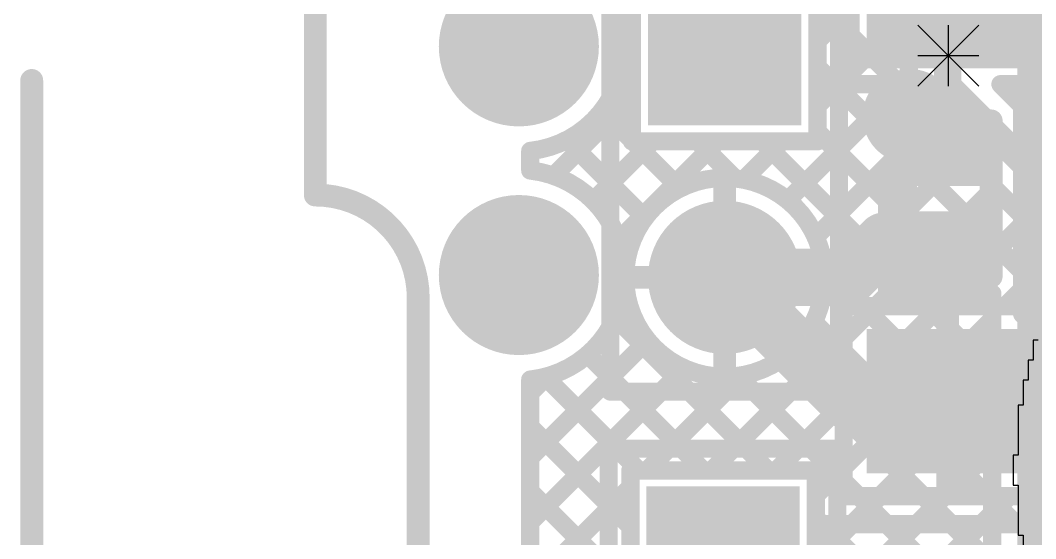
# Model space of a CAD drawing. Header units: millimetres. Extents: x 1.22 to 4.12, y 1.17 to 3.21.
# Drawn here: x 1.241 to 1.685, y 1.5417 to 1.7684 of the extents above; entities that cross this region are included whole.
import ezdxf

# ---------------------------------------------------------------- set-up
doc = ezdxf.new("R2010")
doc.units = ezdxf.units.MM
doc.header["$MEASUREMENT"] = 0
for name, color, linetype in [('BottomLayer', 5, 'Continuous'), ('BottomOverlay', 54, 'Continuous'), ('BottomPaste', 16, 'Continuous'), ('BottomSolder', 6, 'Continuous'), ('Mechanical1', 6, 'Continuous'), ('Mechanical2', 216, 'Continuous'), ('MultiLayer', 9, 'Continuous'), ('PadHoleLayer', 156, 'Continuous'), ('TopLayer', 1, 'Continuous'), ('TopOverlay', 2, 'Continuous'), ('TopPaste', 8, 'Continuous'), ('TopSolder', 216, 'Continuous')]:
    doc.layers.add(name, color=color, linetype=linetype)

# ---------------------------------------------------------------- blocks, each defined once
blk = doc.blocks.new('HDR1X2_B_7')
at = {"layer": 'BottomLayer', "const_width": 0.02953}
blk.add_lwpolyline([(0.08524, 0, 1), (0.11476, 0, 1)], format="xyb", close=True, dxfattribs=at)
at = {"layer": 'BottomLayer'}
blk.add_solid([(-0.02953, -0.02953), (0.02953, -0.02953), (-0.02953, 0.02953), (0.02953, 0.02953)], dxfattribs=at)
at = {"layer": 'BottomOverlay', "const_width": 0.00787}
for points in [[(0.15, 0.05), (-0.05, 0.05)], [(-0.05, -0.05), (-0.05, 0.05)], [(0.15, -0.05), (0.15, 0.05)], [(0.15, -0.05), (-0.05, -0.05)]]:
    blk.add_lwpolyline(points, dxfattribs=at)
at = {"layer": 'BottomOverlay', "const_width": 0.00394}
for points in [[(-0.05197, 0.05, 1), (-0.04803, 0.05, 1)], [(-0.05197, 0.05, 1), (-0.04803, 0.05, 1)], [(0.14803, 0.05, 1), (0.15197, 0.05, 1)], [(0.14803, 0.05, 1), (0.15197, 0.05, 1)], [(-0.05197, -0.05, 1), (-0.04803, -0.05, 1)], [(-0.05197, -0.05, 1), (-0.04803, -0.05, 1)], [(0.14803, -0.05, 1), (0.15197, -0.05, 1)], [(0.14803, -0.05, 1), (0.15197, -0.05, 1)]]:
    blk.add_lwpolyline(points, format="xyb", close=True, dxfattribs=at)
at = {"layer": 'BottomSolder', "const_width": 0.03353}
blk.add_lwpolyline([(0.08324, 0, 1), (0.11676, 0, 1)], format="xyb", close=True, dxfattribs=at)
at = {"layer": 'BottomSolder'}
blk.add_solid([(-0.03353, -0.03353), (0.03353, -0.03353), (-0.03353, 0.03353), (0.03353, 0.03353)], dxfattribs=at)
at = {"layer": 'MultiLayer', "const_width": 0.02953}
blk.add_lwpolyline([(0.08524, 0, 1), (0.11476, 0, 1)], format="xyb", close=True, dxfattribs=at)
at = {"layer": 'MultiLayer'}
blk.add_solid([(-0.02953, -0.02953), (0.02953, -0.02953), (-0.02953, 0.02953), (0.02953, 0.02953)], dxfattribs=at)
at = {"layer": 'PadHoleLayer', "const_width": 0.01772}
for points in [[(-0.00886, 0, 1), (0.00886, 0, 1)], [(0.09114, 0, 1), (0.10886, 0, 1)]]:
    blk.add_lwpolyline(points, format="xyb", close=True, dxfattribs=at)
at = {"layer": 'TopLayer', "const_width": 0.02953}
blk.add_lwpolyline([(0.08524, 0, 1), (0.11476, 0, 1)], format="xyb", close=True, dxfattribs=at)
at = {"layer": 'TopLayer'}
blk.add_solid([(-0.02953, -0.02953), (0.02953, -0.02953), (-0.02953, 0.02953), (0.02953, 0.02953)], dxfattribs=at)
at = {"layer": 'TopSolder', "const_width": 0.03353}
blk.add_lwpolyline([(0.08324, 0, 1), (0.11676, 0, 1)], format="xyb", close=True, dxfattribs=at)
at = {"layer": 'TopSolder'}
blk.add_solid([(-0.03353, -0.03353), (0.03353, -0.03353), (-0.03353, 0.03353), (0.03353, 0.03353)], dxfattribs=at)
blk = doc.blocks.new('C__0402_B_12')
at = {"layer": 'BottomLayer'}
for points in [[(-0.0275, 0.0125), (-0.0275, -0.0125), (-0.0095, 0.0125), (-0.0095, -0.0125)], [(0.0095, 0.0125), (0.0095, -0.0125), (0.0275, 0.0125), (0.0275, -0.0125)]]:
    blk.add_solid(points, dxfattribs=at)
at = {"layer": 'BottomOverlay', "const_width": 0.01}
for points in [[(0.034, 0.019), (-0.034, 0.019)], [(-0.034, -0.0185), (-0.034, 0.019)], [(0.034, -0.0185), (0.034, 0.019)], [(0.034, -0.0185), (-0.034, -0.0185)]]:
    blk.add_lwpolyline(points, dxfattribs=at)
at = {"layer": 'BottomOverlay', "const_width": 0.005}
for points in [[(-0.0365, 0.019, 1), (-0.0315, 0.019, 1)], [(-0.0365, 0.019, 1), (-0.0315, 0.019, 1)], [(0.0315, 0.019, 1), (0.0365, 0.019, 1)], [(0.0315, 0.019, 1), (0.0365, 0.019, 1)], [(-0.0365, -0.0185, 1), (-0.0315, -0.0185, 1)], [(-0.0365, -0.0185, 1), (-0.0315, -0.0185, 1)], [(0.0315, -0.0185, 1), (0.0365, -0.0185, 1)], [(0.0315, -0.0185, 1), (0.0365, -0.0185, 1)]]:
    blk.add_lwpolyline(points, format="xyb", close=True, dxfattribs=at)
at = {"layer": 'BottomPaste'}
for points in [[(-0.0275, 0.0125), (-0.0275, -0.0125), (-0.0095, 0.0125), (-0.0095, -0.0125)], [(0.0095, 0.0125), (0.0095, -0.0125), (0.0275, 0.0125), (0.0275, -0.0125)]]:
    blk.add_solid(points, dxfattribs=at)
at = {"layer": 'BottomSolder'}
for points in [[(-0.0315, 0.0165), (-0.0315, -0.0165), (-0.0055, 0.0165), (-0.0055, -0.0165)], [(0.0055, 0.0165), (0.0055, -0.0165), (0.0315, 0.0165), (0.0315, -0.0165)]]:
    blk.add_solid(points, dxfattribs=at)
blk = doc.blocks.new('HDR1X2_B_14')
at = {"layer": 'BottomLayer', "const_width": 0.02953}
blk.add_lwpolyline([(0.08524, 0, 1), (0.11476, 0, 1)], format="xyb", close=True, dxfattribs=at)
at = {"layer": 'BottomLayer'}
blk.add_solid([(-0.02953, -0.02953), (0.02953, -0.02953), (-0.02953, 0.02953), (0.02953, 0.02953)], dxfattribs=at)
at = {"layer": 'BottomOverlay', "const_width": 0.00787}
for points in [[(0.15, 0.05), (-0.05, 0.05)], [(-0.05, -0.05), (-0.05, 0.05)], [(0.15, -0.05), (0.15, 0.05)], [(0.15, -0.05), (-0.05, -0.05)]]:
    blk.add_lwpolyline(points, dxfattribs=at)
at = {"layer": 'BottomOverlay', "const_width": 0.00394}
for points in [[(-0.05197, 0.05, 1), (-0.04803, 0.05, 1)], [(-0.05197, 0.05, 1), (-0.04803, 0.05, 1)], [(0.14803, 0.05, 1), (0.15197, 0.05, 1)], [(0.14803, 0.05, 1), (0.15197, 0.05, 1)], [(-0.05197, -0.05, 1), (-0.04803, -0.05, 1)], [(-0.05197, -0.05, 1), (-0.04803, -0.05, 1)], [(0.14803, -0.05, 1), (0.15197, -0.05, 1)], [(0.14803, -0.05, 1), (0.15197, -0.05, 1)]]:
    blk.add_lwpolyline(points, format="xyb", close=True, dxfattribs=at)
at = {"layer": 'BottomSolder', "const_width": 0.03353}
blk.add_lwpolyline([(0.08324, 0, 1), (0.11676, 0, 1)], format="xyb", close=True, dxfattribs=at)
at = {"layer": 'BottomSolder'}
blk.add_solid([(-0.03353, -0.03353), (0.03353, -0.03353), (-0.03353, 0.03353), (0.03353, 0.03353)], dxfattribs=at)
at = {"layer": 'MultiLayer', "const_width": 0.02953}
blk.add_lwpolyline([(0.08524, 0, 1), (0.11476, 0, 1)], format="xyb", close=True, dxfattribs=at)
at = {"layer": 'MultiLayer'}
blk.add_solid([(-0.02953, -0.02953), (0.02953, -0.02953), (-0.02953, 0.02953), (0.02953, 0.02953)], dxfattribs=at)
at = {"layer": 'PadHoleLayer', "const_width": 0.01772}
for points in [[(-0.00886, 0, 1), (0.00886, 0, 1)], [(0.09114, 0, 1), (0.10886, 0, 1)]]:
    blk.add_lwpolyline(points, format="xyb", close=True, dxfattribs=at)
at = {"layer": 'TopLayer', "const_width": 0.02953}
blk.add_lwpolyline([(0.08524, 0, 1), (0.11476, 0, 1)], format="xyb", close=True, dxfattribs=at)
at = {"layer": 'TopLayer'}
blk.add_solid([(-0.02953, -0.02953), (0.02953, -0.02953), (-0.02953, 0.02953), (0.02953, 0.02953)], dxfattribs=at)
at = {"layer": 'TopSolder', "const_width": 0.03353}
blk.add_lwpolyline([(0.08324, 0, 1), (0.11676, 0, 1)], format="xyb", close=True, dxfattribs=at)
at = {"layer": 'TopSolder'}
blk.add_solid([(-0.03353, -0.03353), (0.03353, -0.03353), (-0.03353, 0.03353), (0.03353, 0.03353)], dxfattribs=at)
blk = doc.blocks.new('B3FS_1012P_16')
at = {"layer": 'TopLayer'}
for points in [[(-0.18898, 0.06102), (-0.12598, 0.06102), (-0.18898, 0.11614), (-0.12598, 0.11614)], [(0.12598, 0.06102), (0.18898, 0.06102), (0.12598, 0.11614), (0.18898, 0.11614)], [(-0.18898, -0.11614), (-0.12598, -0.11614), (-0.18898, -0.06102), (-0.12598, -0.06102)], [(0.12598, -0.11614), (0.18898, -0.11614), (0.12598, -0.06102), (0.18898, -0.06102)]]:
    blk.add_solid(points, dxfattribs=at)
at = {"layer": 'TopOverlay', "const_width": 0.01}
for points in [[(0.087, 0.129), (-0.092, 0.129)], [(-0.124, 0.05), (-0.124, -0.049)], [(0.124, 0.05), (0.124, -0.049)], [(0.087, -0.129), (-0.092, -0.129)]]:
    blk.add_lwpolyline(points, dxfattribs=at)
at = {"layer": 'TopOverlay'}
for points, const_width in [([(-0.0945, 0.129, 1), (-0.0895, 0.129, 1)], 0.005), ([(0.0845, 0.129, 1), (0.0895, 0.129, 1)], 0.005), ([(-0.1265, 0.05, 1), (-0.1215, 0.05, 1)], 0.005), ([(0.1215, 0.05, 1), (0.1265, 0.05, 1)], 0.005), ([(0.18482, -0.036, 1), (0.16318, -0.036, 1)], 0.01969), ([(0.15826, -0.036, 1), (0.1681, -0.036, 1)], 0.00984), ([(0.1799, -0.036, 1), (0.18974, -0.036, 1)], 0.00984), ([(-0.1265, -0.049, 1), (-0.1215, -0.049, 1)], 0.005), ([(0.1215, -0.049, 1), (0.1265, -0.049, 1)], 0.005), ([(-0.0945, -0.129, 1), (-0.0895, -0.129, 1)], 0.005), ([(0.0845, -0.129, 1), (0.0895, -0.129, 1)], 0.005)]:
    blk.add_lwpolyline(points, format="xyb", close=True, dxfattribs=dict(at, const_width=const_width))
at = {"layer": 'TopPaste'}
for points in [[(-0.18898, 0.06102), (-0.12598, 0.06102), (-0.18898, 0.11614), (-0.12598, 0.11614)], [(0.12598, 0.06102), (0.18898, 0.06102), (0.12598, 0.11614), (0.18898, 0.11614)], [(-0.18898, -0.11614), (-0.12598, -0.11614), (-0.18898, -0.06102), (-0.12598, -0.06102)], [(0.12598, -0.11614), (0.18898, -0.11614), (0.12598, -0.06102), (0.18898, -0.06102)]]:
    blk.add_solid(points, dxfattribs=at)
at = {"layer": 'TopSolder'}
for points in [[(-0.19298, 0.05702), (-0.12198, 0.05702), (-0.19298, 0.12014), (-0.12198, 0.12014)], [(0.12198, 0.05702), (0.19298, 0.05702), (0.12198, 0.12014), (0.19298, 0.12014)], [(-0.19298, -0.12014), (-0.12198, -0.12014), (-0.19298, -0.05702), (-0.12198, -0.05702)], [(0.12198, -0.12014), (0.19298, -0.12014), (0.12198, -0.05702), (0.19298, -0.05702)]]:
    blk.add_solid(points, dxfattribs=at)

msp = doc.modelspace()

# ---------------------------------------------------------------- linework, layer by layer
at = {"layer": 'BottomLayer'}
for points, const_width in [([(1.683, 1.474), (1.683, 2.01038)], 0.012), ([(1.64652, 1.70891), (1.64652, 1.838)], 0.012), ([(1.62952, 1.72891), (1.62952, 1.821)], 0.008), ([(1.58772, 1.8064), (1.62952, 1.7646)], 0.008), ([(1.58953, 1.75923), (1.62952, 1.79922)], 0.008), ([(1.50847, 1.71547), (1.50847, 1.79653)], 0.008), ([(1.58953, 1.71547), (1.58953, 1.79653)], 0.008), ([(1.549, 1.756), (1.549, 1.789)], 0.012), ([(1.58953, 1.7763), (1.62952, 1.73631)], 0.008), ([(1.58953, 1.73095), (1.62952, 1.77094)], 0.008), ([(1.50493, 1.75949), (1.50847, 1.76303)], 0.008), ([(1.50421, 1.74849), (1.50847, 1.74422)], 0.008), ([(1.58953, 1.74802), (1.62302, 1.71453)], 0.008), ([(1.57656, 1.68969), (1.62952, 1.74265)], 0.008), ([(1.47416, 1.70043), (1.50847, 1.73475)], 0.008), ([(1.49546, 1.72895), (1.50847, 1.71593)], 0.008), ([(1.62302, 1.72891), (1.62952, 1.72891)], 0.008), ([(1.62302, 1.69491), (1.62302, 1.72891)], 0.008), ([(1.58953, 1.71973), (1.62002, 1.68924)], 0.008), ([(1.48003, 1.71609), (1.5141, 1.68202)], 0.008), ([(1.49153, 1.68952), (1.51748, 1.71547)], 0.008), ([(1.50244, 1.67214), (1.54577, 1.71547)], 0.008), ([(1.50847, 1.71547), (1.58953, 1.71547)], 0.008), ([(1.50893, 1.71547), (1.52949, 1.69491)], 0.008), ([(1.53722, 1.71547), (1.55339, 1.69931)], 0.008), ([(1.55731, 1.69873), (1.57405, 1.71547)], 0.008), ([(1.5655, 1.71547), (1.62002, 1.66096)], 0.008), ([(1.464, 1.70273), (1.464, 1.71127)], 0.008), ([(1.58879, 1.67364), (1.62302, 1.70787)], 0.008), ([(1.549, 1.656), (1.549, 1.69553)], 0.01), ([(1.62002, 1.64891), (1.62002, 1.69491)], 0.008), ([(1.603, 1.656), (1.61891, 1.67191)], 0.025), ([(1.61891, 1.67191), (1.64652, 1.67191)], 0.025), ([(1.59186, 1.64843), (1.62002, 1.67659)], 0.008), ([(1.62402, 1.67191), (1.64652, 1.67191)], 0.01), ([(1.64652, 1.65291), (1.64652, 1.67191)], 0.01), ([(1.549, 1.656), (1.603, 1.656)], 0.025), ([(1.50947, 1.656), (1.549, 1.656)], 0.01), ([(1.549, 1.656), (1.58853, 1.656)], 0.01), ([(1.549, 1.61647), (1.549, 1.656)], 0.01), ([(1.59231, 1.66039), (1.666, 1.58669)], 0.008), ([(1.50334, 1.64476), (1.50627, 1.64769)], 0.008), ([(1.54324, 1.57153), (1.62063, 1.64891)], 0.008), ([(1.57153, 1.57153), (1.64891, 1.64891)], 0.008), ([(1.62002, 1.64891), (1.666, 1.64891)], 0.008), ([(1.63206, 1.64891), (1.666, 1.61498)], 0.008), ([(1.66035, 1.64891), (1.666, 1.64326)], 0.008), ([(1.666, 1.48921), (1.666, 1.64891)], 0.008), ([(1.5011, 1.63846), (1.56803, 1.57153)], 0.008), ([(1.58791, 1.63649), (1.666, 1.55841)], 0.008), ([(1.58883, 1.56054), (1.666, 1.63772)], 0.008), ([(1.464, 1.57714), (1.51531, 1.62844)], 0.008), ([(1.48908, 1.62219), (1.53974, 1.57153)], 0.008), ([(1.57502, 1.6211), (1.666, 1.53012)], 0.008), ([(1.464, 1.54885), (1.53136, 1.61621)], 0.008), ([(1.464, 1.60542), (1.47124, 1.61266)], 0.008), ([(1.47052, 1.61247), (1.51146, 1.57153)], 0.008), ([(1.51496, 1.57153), (1.55657, 1.61314)], 0.008), ([(1.55496, 1.61288), (1.666, 1.50184)], 0.008), ([(1.464, 1.41745), (1.464, 1.61127)], 0.008), ([(1.58883, 1.53226), (1.666, 1.60943)], 0.008), ([(1.58883, 1.53226), (1.666, 1.60943)], 0.008), ([(1.464, 1.5907), (1.50777, 1.54693)], 0.008), ([(1.58883, 1.50397), (1.666, 1.58115)], 0.008), ([(1.50777, 1.57153), (1.58883, 1.57153)], 0.008), ([(1.50777, 1.49047), (1.50777, 1.57153)], 0.008), ([(1.58883, 1.49047), (1.58883, 1.57153)], 0.008), ([(1.464, 1.52057), (1.50777, 1.56434)], 0.008), ([(1.464, 1.56242), (1.50777, 1.51865)], 0.008), ([(1.5748, 1.46166), (1.666, 1.55286)], 0.008), ([(1.58883, 1.55073), (1.66071, 1.47885)], 0.008)]:
    msp.add_lwpolyline(points, dxfattribs=dict(at, const_width=const_width))
at = {"layer": 'BottomLayer', "const_width": 0.008}
for points in [[(1.464, 1.80273, -0.382665), (1.505, 1.757)], [(1.505, 1.757, -0.382665), (1.464, 1.71127)], [(1.464, 1.70273, -0.382665), (1.505, 1.657)], [(1.505, 1.657, -0.382665), (1.464, 1.61127)]]:
    msp.add_lwpolyline(points, format="xyb", dxfattribs=at)
at = {"layer": 'BottomLayer'}
for points, const_width in [([(1.62752, 1.77094, 1), (1.63152, 1.77094, 1)], 0.004), ([(1.62752, 1.7646, 1), (1.63152, 1.7646, 1)], 0.004), ([(1.50293, 1.75949, 1), (1.50693, 1.75949, 1)], 0.004), ([(1.50647, 1.76303, 1), (1.51047, 1.76303, 1)], 0.004), ([(1.58753, 1.75923, 1), (1.59153, 1.75923, 1)], 0.004), ([(1.503, 1.757, 1), (1.507, 1.757, 1)], 0.004), ([(1.503, 1.757, 1), (1.507, 1.757, 1)], 0.004), ([(1.546, 1.756, 1), (1.552, 1.756, 1)], 0.006), ([(1.50221, 1.74849, 1), (1.50621, 1.74849, 1)], 0.004), ([(1.58753, 1.74802, 1), (1.59153, 1.74802, 1)], 0.004), ([(1.50647, 1.74422, 1), (1.51047, 1.74422, 1)], 0.004), ([(1.62752, 1.74265, 1), (1.63152, 1.74265, 1)], 0.004), ([(1.50647, 1.73475, 1), (1.51047, 1.73475, 1)], 0.004), ([(1.62752, 1.73631, 1), (1.63152, 1.73631, 1)], 0.004), ([(1.49346, 1.72895, 1), (1.49746, 1.72895, 1)], 0.004), ([(1.58753, 1.73095, 1), (1.59153, 1.73095, 1)], 0.004), ([(1.62102, 1.72891, 1), (1.62502, 1.72891, 1)], 0.004), ([(1.62102, 1.72891, 1), (1.62502, 1.72891, 1)], 0.004), ([(1.62752, 1.72891, 1), (1.63152, 1.72891, 1)], 0.004), ([(1.62752, 1.72891, 1), (1.63152, 1.72891, 1)], 0.004), ([(1.58753, 1.71973, 1), (1.59153, 1.71973, 1)], 0.004), ([(1.47803, 1.71609, 1), (1.48203, 1.71609, 1)], 0.004), ([(1.50647, 1.71593, 1), (1.51047, 1.71593, 1)], 0.004), ([(1.50647, 1.71547, 1), (1.51047, 1.71547, 1)], 0.004), ([(1.50647, 1.71547, 1), (1.51047, 1.71547, 1)], 0.004), ([(1.50693, 1.71547, 1), (1.51093, 1.71547, 1)], 0.004), ([(1.51548, 1.71547, 1), (1.51948, 1.71547, 1)], 0.004), ([(1.53522, 1.71547, 1), (1.53922, 1.71547, 1)], 0.004), ([(1.54377, 1.71547, 1), (1.54777, 1.71547, 1)], 0.004), ([(1.5635, 1.71547, 1), (1.5675, 1.71547, 1)], 0.004), ([(1.57205, 1.71547, 1), (1.57605, 1.71547, 1)], 0.004), ([(1.58753, 1.71547, 1), (1.59153, 1.71547, 1)], 0.004), ([(1.58753, 1.71547, 1), (1.59153, 1.71547, 1)], 0.004), ([(1.62102, 1.71453, 1), (1.62502, 1.71453, 1)], 0.004), ([(1.462, 1.71127, 1), (1.466, 1.71127, 1)], 0.004), ([(1.462, 1.71127, 1), (1.466, 1.71127, 1)], 0.004), ([(1.64352, 1.70891, 1), (1.64952, 1.70891, 1)], 0.006), ([(1.62102, 1.70787, 1), (1.62502, 1.70787, 1)], 0.004), ([(1.462, 1.70273, 1), (1.466, 1.70273, 1)], 0.004), ([(1.462, 1.70273, 1), (1.466, 1.70273, 1)], 0.004), ([(1.47216, 1.70043, 1), (1.47616, 1.70043, 1)], 0.004), ([(1.59253, 1.656, 1), (1.50547, 1.656, 1)], 0.008), ([(1.5465, 1.69553, 1), (1.5515, 1.69553, 1)], 0.005), ([(1.55139, 1.69931, 1), (1.55539, 1.69931, 1)], 0.004), ([(1.55531, 1.69873, 1), (1.55931, 1.69873, 1)], 0.004), ([(1.52749, 1.69491, 1), (1.53149, 1.69491, 1)], 0.004), ([(1.61802, 1.69491, 1), (1.62202, 1.69491, 1)], 0.004), ([(1.62102, 1.69491, 1), (1.62502, 1.69491, 1)], 0.004), ([(1.48953, 1.68952, 1), (1.49353, 1.68952, 1)], 0.004), ([(1.57456, 1.68969, 1), (1.57856, 1.68969, 1)], 0.004), ([(1.61802, 1.68924, 1), (1.62202, 1.68924, 1)], 0.004), ([(1.5121, 1.68202, 1), (1.5161, 1.68202, 1)], 0.004), ([(1.61266, 1.67191, 1), (1.62516, 1.67191, 1)], 0.0125), ([(1.61266, 1.67191, 1), (1.62516, 1.67191, 1)], 0.0125), ([(1.64027, 1.67191, 1), (1.65277, 1.67191, 1)], 0.0125), ([(1.61802, 1.67659, 1), (1.62202, 1.67659, 1)], 0.004), ([(1.50044, 1.67214, 1), (1.50444, 1.67214, 1)], 0.004), ([(1.58679, 1.67364, 1), (1.59079, 1.67364, 1)], 0.004), ([(1.62152, 1.67191, 1), (1.62652, 1.67191, 1)], 0.005), ([(1.64402, 1.67191, 1), (1.64902, 1.67191, 1)], 0.005), ([(1.64402, 1.67191, 1), (1.64902, 1.67191, 1)], 0.005), ([(1.54275, 1.656, 1), (1.55525, 1.656, 1)], 0.0125), ([(1.59675, 1.656, 1), (1.60925, 1.656, 1)], 0.0125), ([(1.59675, 1.656, 1), (1.60925, 1.656, 1)], 0.0125), ([(1.503, 1.657, 1), (1.507, 1.657, 1)], 0.004), ([(1.503, 1.657, 1), (1.507, 1.657, 1)], 0.004), ([(1.50697, 1.656, 1), (1.51197, 1.656, 1)], 0.005), ([(1.5465, 1.656, 1), (1.5515, 1.656, 1)], 0.005), ([(1.5465, 1.656, 1), (1.5515, 1.656, 1)], 0.005), ([(1.5465, 1.656, 1), (1.5515, 1.656, 1)], 0.005), ([(1.5465, 1.656, 1), (1.5515, 1.656, 1)], 0.005), ([(1.58603, 1.656, 1), (1.59103, 1.656, 1)], 0.005), ([(1.59031, 1.66039, 1), (1.59431, 1.66039, 1)], 0.004), ([(1.61802, 1.66096, 1), (1.62202, 1.66096, 1)], 0.004), ([(1.50347, 1.656, 1), (1.50747, 1.656, 1)], 0.004), ([(1.59053, 1.656, 1), (1.59453, 1.656, 1)], 0.004), ([(1.64402, 1.65291, 1), (1.64902, 1.65291, 1)], 0.005), ([(1.50427, 1.64769, 1), (1.50827, 1.64769, 1)], 0.004), ([(1.58986, 1.64843, 1), (1.59386, 1.64843, 1)], 0.004), ([(1.61802, 1.64891, 1), (1.62202, 1.64891, 1)], 0.004), ([(1.61802, 1.64891, 1), (1.62202, 1.64891, 1)], 0.004), ([(1.61863, 1.64891, 1), (1.62263, 1.64891, 1)], 0.004), ([(1.63006, 1.64891, 1), (1.63406, 1.64891, 1)], 0.004), ([(1.64691, 1.64891, 1), (1.65091, 1.64891, 1)], 0.004), ([(1.65835, 1.64891, 1), (1.66235, 1.64891, 1)], 0.004), ([(1.664, 1.64891, 1), (1.668, 1.64891, 1)], 0.004), ([(1.664, 1.64891, 1), (1.668, 1.64891, 1)], 0.004), ([(1.50134, 1.64476, 1), (1.50534, 1.64476, 1)], 0.004), ([(1.664, 1.64326, 1), (1.668, 1.64326, 1)], 0.004), ([(1.4991, 1.63846, 1), (1.5031, 1.63846, 1)], 0.004), ([(1.58591, 1.63649, 1), (1.58991, 1.63649, 1)], 0.004), ([(1.664, 1.63772, 1), (1.668, 1.63772, 1)], 0.004), ([(1.51331, 1.62844, 1), (1.51731, 1.62844, 1)], 0.004), ([(1.48708, 1.62219, 1), (1.49108, 1.62219, 1)], 0.004), ([(1.57302, 1.6211, 1), (1.57702, 1.6211, 1)], 0.004), ([(1.5465, 1.61647, 1), (1.5515, 1.61647, 1)], 0.005), ([(1.46852, 1.61247, 1), (1.47252, 1.61247, 1)], 0.004), ([(1.46924, 1.61266, 1), (1.47324, 1.61266, 1)], 0.004), ([(1.52936, 1.61621, 1), (1.53336, 1.61621, 1)], 0.004), ([(1.55296, 1.61288, 1), (1.55696, 1.61288, 1)], 0.004), ([(1.55457, 1.61314, 1), (1.55857, 1.61314, 1)], 0.004), ([(1.664, 1.61498, 1), (1.668, 1.61498, 1)], 0.004), ([(1.462, 1.61127, 1), (1.466, 1.61127, 1)], 0.004), ([(1.462, 1.61127, 1), (1.466, 1.61127, 1)], 0.004), ([(1.664, 1.60943, 1), (1.668, 1.60943, 1)], 0.004), ([(1.664, 1.60943, 1), (1.668, 1.60943, 1)], 0.004), ([(1.462, 1.60542, 1), (1.466, 1.60542, 1)], 0.004), ([(1.462, 1.5907, 1), (1.466, 1.5907, 1)], 0.004), ([(1.664, 1.58669, 1), (1.668, 1.58669, 1)], 0.004), ([(1.664, 1.58115, 1), (1.668, 1.58115, 1)], 0.004), ([(1.462, 1.57714, 1), (1.466, 1.57714, 1)], 0.004), ([(1.50577, 1.57153, 1), (1.50977, 1.57153, 1)], 0.004), ([(1.50577, 1.57153, 1), (1.50977, 1.57153, 1)], 0.004), ([(1.50946, 1.57153, 1), (1.51346, 1.57153, 1)], 0.004), ([(1.51296, 1.57153, 1), (1.51696, 1.57153, 1)], 0.004), ([(1.53774, 1.57153, 1), (1.54174, 1.57153, 1)], 0.004), ([(1.54124, 1.57153, 1), (1.54524, 1.57153, 1)], 0.004), ([(1.56603, 1.57153, 1), (1.57003, 1.57153, 1)], 0.004), ([(1.56953, 1.57153, 1), (1.57353, 1.57153, 1)], 0.004), ([(1.58683, 1.57153, 1), (1.59083, 1.57153, 1)], 0.004), ([(1.58683, 1.57153, 1), (1.59083, 1.57153, 1)], 0.004), ([(1.50577, 1.56434, 1), (1.50977, 1.56434, 1)], 0.004), ([(1.462, 1.56242, 1), (1.466, 1.56242, 1)], 0.004), ([(1.58683, 1.56054, 1), (1.59083, 1.56054, 1)], 0.004), ([(1.664, 1.55841, 1), (1.668, 1.55841, 1)], 0.004), ([(1.58683, 1.55073, 1), (1.59083, 1.55073, 1)], 0.004), ([(1.664, 1.55286, 1), (1.668, 1.55286, 1)], 0.004), ([(1.462, 1.54885, 1), (1.466, 1.54885, 1)], 0.004), ([(1.50577, 1.54693, 1), (1.50977, 1.54693, 1)], 0.004)]:
    msp.add_lwpolyline(points, format="xyb", close=True, dxfattribs=dict(at, const_width=const_width))
at = {"layer": 'BottomOverlay'}
for p, q in [((1.63349, 1.76632), (1.66015, 1.73966)), ((1.63349, 1.73966), (1.66015, 1.76632)), ((1.64682, 1.73966), (1.64682, 1.76632)), ((1.63349, 1.75299), (1.66015, 1.75299)), ((1.68603, 1.62857), (1.68384, 1.62857)), ((1.68384, 1.62857), (1.68384, 1.61981)), ((1.68384, 1.61981), (1.68165, 1.61981)), ((1.68165, 1.61981), (1.68165, 1.61105)), ((1.68165, 1.61105), (1.67946, 1.61105)), ((1.67946, 1.61105), (1.67946, 1.60011)), ((1.67946, 1.60011), (1.67727, 1.60011)), ((1.67727, 1.60011), (1.67727, 1.57822)), ((1.67727, 1.57822), (1.67508, 1.57822)), ((1.67508, 1.57822), (1.67508, 1.56508)), ((1.67508, 1.56508), (1.67727, 1.56508)), ((1.67727, 1.56508), (1.67727, 1.54319)), ((1.67727, 1.54319), (1.67946, 1.54319)), ((1.67946, 1.54319), (1.67946, 1.53225))]:
    msp.add_line(p, q, dxfattribs=at)
at = {"layer": 'BottomSolder', "const_width": 0.004}
for points in [[(1.457, 1.757, 1), (1.461, 1.757, 1)], [(1.457, 1.657, 1), (1.461, 1.657, 1)]]:
    msp.add_lwpolyline(points, format="xyb", close=True, dxfattribs=at)
at = {"layer": 'Mechanical1', "const_width": 0.01}
msp.add_lwpolyline([(1.246, 1.307), (1.246, 1.74209)], dxfattribs=at)
at = {"layer": 'Mechanical1', "const_width": 0.005}
msp.add_lwpolyline([(1.2435, 1.74209, 1), (1.2485, 1.74209, 1)], format="xyb", close=True, dxfattribs=at)
at = {"layer": 'Mechanical2', "const_width": 0.01}
for points in [[(1.37, 1.692), (1.37, 1.782)], [(1.415, 1.507), (1.415, 1.647)]]:
    msp.add_lwpolyline(points, dxfattribs=at)
at = {"layer": 'Mechanical2', "const_width": 0.005}
for points in [[(1.3675, 1.692, 1), (1.3725, 1.692, 1)], [(1.3675, 1.692, 1), (1.3725, 1.692, 1)], [(1.4125, 1.647, 1), (1.4175, 1.647, 1)], [(1.4125, 1.647, 1), (1.4175, 1.647, 1)]]:
    msp.add_lwpolyline(points, format="xyb", close=True, dxfattribs=at)
at = {"layer": 'Mechanical2', "const_width": 0.01}
msp.add_lwpolyline([(1.37, 1.692, -0.414214), (1.415, 1.647)], format="xyb", dxfattribs=at)
at = {"layer": 'PadHoleLayer', "const_width": 0.035}
for points in [[(1.4415, 1.757, 1), (1.4765, 1.757, 1)], [(1.4415, 1.657, 1), (1.4765, 1.657, 1)]]:
    msp.add_lwpolyline(points, format="xyb", close=True, dxfattribs=at)
at = {"layer": 'TopLayer'}
for points, const_width in [([(1.60402, 1.74044), (1.60402, 1.81756)], 0.008), ([(1.50847, 1.71547), (1.50847, 1.79653)], 0.008), ([(1.58953, 1.71547), (1.58953, 1.79653)], 0.008), ([(1.64652, 1.73948), (1.64652, 1.779)], 0.012), ([(1.58953, 1.7763), (1.60402, 1.76181)], 0.008), ([(1.58953, 1.75923), (1.60402, 1.77373)], 0.008), ([(1.50493, 1.75949), (1.50847, 1.76303)], 0.008), ([(1.50421, 1.74849), (1.50847, 1.74422)], 0.008), ([(1.58953, 1.74802), (1.75381, 1.58374)], 0.008), ([(1.58953, 1.73095), (1.60402, 1.74545)], 0.008), ([(1.68387, 1.74044), (1.68902, 1.74558)], 0.008), ([(1.64652, 1.73948), (1.832, 1.554)], 0.012), ([(1.57656, 1.68969), (1.6273, 1.74044)], 0.008), ([(1.60402, 1.74044), (1.62952, 1.74044)], 0.008), ([(1.62539, 1.74044), (1.62989, 1.73594)], 0.008), ([(1.6696, 1.74044), (1.83904, 1.571)], 0.008), ([(1.6696, 1.74044), (1.68902, 1.74044)], 0.008), ([(1.67674, 1.7333), (1.68387, 1.74044)], 0.008), ([(1.68196, 1.74044), (1.8514, 1.571)], 0.008), ([(1.47416, 1.70043), (1.50847, 1.73475)], 0.008), ([(1.49546, 1.72895), (1.50847, 1.71593)], 0.008), ([(1.58879, 1.67364), (1.63855, 1.72341)], 0.008), ([(1.63452, 1.72744), (1.76809, 1.59387)], 0.008), ([(1.58953, 1.71973), (1.66587, 1.64339)], 0.008), ([(1.48003, 1.71609), (1.5141, 1.68202)], 0.008), ([(1.49153, 1.68952), (1.51748, 1.71547)], 0.008), ([(1.50244, 1.67214), (1.54577, 1.71547)], 0.008), ([(1.50847, 1.71547), (1.58953, 1.71547)], 0.008), ([(1.50893, 1.71547), (1.52949, 1.69491)], 0.008), ([(1.53722, 1.71547), (1.55339, 1.69931)], 0.008), ([(1.55731, 1.69873), (1.57405, 1.71547)], 0.008), ([(1.5655, 1.71547), (1.63758, 1.64339)], 0.008), ([(1.464, 1.70273), (1.464, 1.71127)], 0.008), ([(1.59186, 1.64843), (1.65269, 1.70926)], 0.008), ([(1.549, 1.656), (1.549, 1.69553)], 0.01), ([(1.61511, 1.64339), (1.66684, 1.69512)], 0.008), ([(1.64339, 1.64339), (1.68098, 1.68098)], 0.008), ([(1.67168, 1.64339), (1.69512, 1.66684)], 0.008), ([(1.549, 1.656), (1.60317, 1.60183)], 0.025), ([(1.50947, 1.656), (1.549, 1.656)], 0.01), ([(1.549, 1.656), (1.58853, 1.656)], 0.01), ([(1.549, 1.61647), (1.549, 1.656)], 0.01), ([(1.59231, 1.66039), (1.6093, 1.64339)], 0.008), ([(1.50334, 1.64476), (1.50627, 1.64769)], 0.008), ([(1.60102, 1.64339), (1.69202, 1.64339)], 0.008), ([(1.60102, 1.56028), (1.60102, 1.64339)], 0.008), ([(1.64652, 1.60183), (1.64652, 1.63939)], 0.01), ([(1.5011, 1.63846), (1.56803, 1.57153)], 0.008), ([(1.58791, 1.63649), (1.60102, 1.62338)], 0.008), ([(1.464, 1.57714), (1.51531, 1.62844)], 0.008), ([(1.54324, 1.57153), (1.60102, 1.62931)], 0.008), ([(1.48908, 1.62219), (1.53974, 1.57153)], 0.008), ([(1.57502, 1.6211), (1.60102, 1.5951)], 0.008), ([(1.464, 1.54885), (1.53136, 1.61621)], 0.008), ([(1.464, 1.60542), (1.47124, 1.61266)], 0.008), ([(1.47052, 1.61247), (1.51146, 1.57153)], 0.008), ([(1.51496, 1.57153), (1.55657, 1.61314)], 0.008), ([(1.55496, 1.61288), (1.60102, 1.56682)], 0.008), ([(1.464, 1.41745), (1.464, 1.61127)], 0.008), ([(1.60317, 1.60183), (1.64652, 1.60183)], 0.025), ([(1.64652, 1.60183), (1.74116, 1.60183)], 0.025), ([(1.57153, 1.57153), (1.60102, 1.60102)], 0.008), ([(1.60502, 1.60183), (1.64652, 1.60183)], 0.01), ([(1.64652, 1.60183), (1.68802, 1.60183)], 0.01), ([(1.64652, 1.56428), (1.64652, 1.60183)], 0.01), ([(1.464, 1.5907), (1.50777, 1.54693)], 0.008), ([(1.58883, 1.56054), (1.60102, 1.57274)], 0.008), ([(1.50777, 1.57153), (1.58883, 1.57153)], 0.008), ([(1.50777, 1.49047), (1.50777, 1.57153)], 0.008), ([(1.58883, 1.548), (1.58883, 1.57153)], 0.008), ([(1.464, 1.52057), (1.50777, 1.56434)], 0.008), ([(1.60102, 1.56682), (1.60756, 1.56028)], 0.008), ([(1.464, 1.56242), (1.50777, 1.51865)], 0.008), ([(1.60102, 1.56028), (1.69202, 1.56028)], 0.008), ([(1.60457, 1.548), (1.61684, 1.56028)], 0.008), ([(1.60457, 1.548), (1.61684, 1.56028)], 0.008), ([(1.60756, 1.56028), (1.61984, 1.548)], 0.008), ([(1.63285, 1.548), (1.64513, 1.56028)], 0.008), ([(1.63585, 1.56028), (1.64812, 1.548)], 0.008), ([(1.66114, 1.548), (1.67341, 1.56028)], 0.008), ([(1.66413, 1.56028), (1.67641, 1.548)], 0.008), ([(1.58883, 1.55073), (1.59155, 1.548)], 0.008), ([(1.58883, 1.548), (1.75999, 1.548)], 0.008)]:
    msp.add_lwpolyline(points, dxfattribs=dict(at, const_width=const_width))
at = {"layer": 'TopLayer', "const_width": 0.008}
for points in [[(1.464, 1.80273, -0.382665), (1.505, 1.757)], [(1.505, 1.757, -0.382665), (1.464, 1.71127)], [(1.6345, 1.72746, -0.198912), (1.62952, 1.73948)], [(1.63452, 1.72744, -0.199327), (1.62952, 1.73948)], [(1.464, 1.70273, -0.382665), (1.505, 1.657)], [(1.505, 1.657, -0.382665), (1.464, 1.61127)]]:
    msp.add_lwpolyline(points, format="xyb", dxfattribs=at)
at = {"layer": 'TopLayer'}
for points, const_width in [([(1.50293, 1.75949, 1), (1.50693, 1.75949, 1)], 0.004), ([(1.50647, 1.76303, 1), (1.51047, 1.76303, 1)], 0.004), ([(1.58753, 1.75923, 1), (1.59153, 1.75923, 1)], 0.004), ([(1.60202, 1.76181, 1), (1.60602, 1.76181, 1)], 0.004), ([(1.503, 1.757, 1), (1.507, 1.757, 1)], 0.004), ([(1.503, 1.757, 1), (1.507, 1.757, 1)], 0.004), ([(1.50221, 1.74849, 1), (1.50621, 1.74849, 1)], 0.004), ([(1.58753, 1.74802, 1), (1.59153, 1.74802, 1)], 0.004), ([(1.60202, 1.74545, 1), (1.60602, 1.74545, 1)], 0.004), ([(1.50647, 1.74422, 1), (1.51047, 1.74422, 1)], 0.004), ([(1.64352, 1.73948, 1), (1.64952, 1.73948, 1)], 0.006), ([(1.64352, 1.73948, 1), (1.64952, 1.73948, 1)], 0.006), ([(1.60202, 1.74044, 1), (1.60602, 1.74044, 1)], 0.004), ([(1.60202, 1.74044, 1), (1.60602, 1.74044, 1)], 0.004), ([(1.62339, 1.74044, 1), (1.62739, 1.74044, 1)], 0.004), ([(1.6253, 1.74044, 1), (1.6293, 1.74044, 1)], 0.004), ([(1.62752, 1.74044, 1), (1.63152, 1.74044, 1)], 0.004), ([(1.62752, 1.73948, 1), (1.63152, 1.73948, 1)], 0.004), ([(1.62752, 1.73948, 1), (1.63152, 1.73948, 1)], 0.004), ([(1.6676, 1.74044, 1), (1.6716, 1.74044, 1)], 0.004), ([(1.6676, 1.74044, 1), (1.6716, 1.74044, 1)], 0.004), ([(1.67996, 1.74044, 1), (1.68396, 1.74044, 1)], 0.004), ([(1.68187, 1.74044, 1), (1.68587, 1.74044, 1)], 0.004), ([(1.68187, 1.74044, 1), (1.68587, 1.74044, 1)], 0.004), ([(1.50647, 1.73475, 1), (1.51047, 1.73475, 1)], 0.004), ([(1.62789, 1.73594, 1), (1.63189, 1.73594, 1)], 0.004), ([(1.67474, 1.7333, 1), (1.67874, 1.7333, 1)], 0.004), ([(1.49346, 1.72895, 1), (1.49746, 1.72895, 1)], 0.004), ([(1.58753, 1.73095, 1), (1.59153, 1.73095, 1)], 0.004), ([(1.6325, 1.72746, 1), (1.6365, 1.72746, 1)], 0.004), ([(1.63252, 1.72744, 1), (1.63652, 1.72744, 1)], 0.004), ([(1.63252, 1.72744, 1), (1.63652, 1.72744, 1)], 0.004), ([(1.63655, 1.72341, 1), (1.64055, 1.72341, 1)], 0.004), ([(1.58753, 1.71973, 1), (1.59153, 1.71973, 1)], 0.004), ([(1.47803, 1.71609, 1), (1.48203, 1.71609, 1)], 0.004), ([(1.50647, 1.71593, 1), (1.51047, 1.71593, 1)], 0.004), ([(1.50647, 1.71547, 1), (1.51047, 1.71547, 1)], 0.004), ([(1.50647, 1.71547, 1), (1.51047, 1.71547, 1)], 0.004), ([(1.50693, 1.71547, 1), (1.51093, 1.71547, 1)], 0.004), ([(1.51548, 1.71547, 1), (1.51948, 1.71547, 1)], 0.004), ([(1.53522, 1.71547, 1), (1.53922, 1.71547, 1)], 0.004), ([(1.54377, 1.71547, 1), (1.54777, 1.71547, 1)], 0.004), ([(1.5635, 1.71547, 1), (1.5675, 1.71547, 1)], 0.004), ([(1.57205, 1.71547, 1), (1.57605, 1.71547, 1)], 0.004), ([(1.58753, 1.71547, 1), (1.59153, 1.71547, 1)], 0.004), ([(1.58753, 1.71547, 1), (1.59153, 1.71547, 1)], 0.004), ([(1.462, 1.71127, 1), (1.466, 1.71127, 1)], 0.004), ([(1.462, 1.71127, 1), (1.466, 1.71127, 1)], 0.004), ([(1.65069, 1.70926, 1), (1.65469, 1.70926, 1)], 0.004), ([(1.462, 1.70273, 1), (1.466, 1.70273, 1)], 0.004), ([(1.462, 1.70273, 1), (1.466, 1.70273, 1)], 0.004), ([(1.47216, 1.70043, 1), (1.47616, 1.70043, 1)], 0.004), ([(1.59253, 1.656, 1), (1.50547, 1.656, 1)], 0.008), ([(1.5465, 1.69553, 1), (1.5515, 1.69553, 1)], 0.005), ([(1.55139, 1.69931, 1), (1.55539, 1.69931, 1)], 0.004), ([(1.55531, 1.69873, 1), (1.55931, 1.69873, 1)], 0.004), ([(1.52749, 1.69491, 1), (1.53149, 1.69491, 1)], 0.004), ([(1.66484, 1.69512, 1), (1.66884, 1.69512, 1)], 0.004), ([(1.48953, 1.68952, 1), (1.49353, 1.68952, 1)], 0.004), ([(1.57456, 1.68969, 1), (1.57856, 1.68969, 1)], 0.004), ([(1.5121, 1.68202, 1), (1.5161, 1.68202, 1)], 0.004), ([(1.67898, 1.68098, 1), (1.68298, 1.68098, 1)], 0.004), ([(1.50044, 1.67214, 1), (1.50444, 1.67214, 1)], 0.004), ([(1.58679, 1.67364, 1), (1.59079, 1.67364, 1)], 0.004), ([(1.54275, 1.656, 1), (1.55525, 1.656, 1)], 0.0125), ([(1.503, 1.657, 1), (1.507, 1.657, 1)], 0.004), ([(1.503, 1.657, 1), (1.507, 1.657, 1)], 0.004), ([(1.50697, 1.656, 1), (1.51197, 1.656, 1)], 0.005), ([(1.5465, 1.656, 1), (1.5515, 1.656, 1)], 0.005), ([(1.5465, 1.656, 1), (1.5515, 1.656, 1)], 0.005), ([(1.5465, 1.656, 1), (1.5515, 1.656, 1)], 0.005), ([(1.5465, 1.656, 1), (1.5515, 1.656, 1)], 0.005), ([(1.58603, 1.656, 1), (1.59103, 1.656, 1)], 0.005), ([(1.59031, 1.66039, 1), (1.59431, 1.66039, 1)], 0.004), ([(1.50347, 1.656, 1), (1.50747, 1.656, 1)], 0.004), ([(1.59053, 1.656, 1), (1.59453, 1.656, 1)], 0.004), ([(1.50427, 1.64769, 1), (1.50827, 1.64769, 1)], 0.004), ([(1.58986, 1.64843, 1), (1.59386, 1.64843, 1)], 0.004), ([(1.50134, 1.64476, 1), (1.50534, 1.64476, 1)], 0.004), ([(1.59902, 1.64339, 1), (1.60302, 1.64339, 1)], 0.004), ([(1.59902, 1.64339, 1), (1.60302, 1.64339, 1)], 0.004), ([(1.6073, 1.64339, 1), (1.6113, 1.64339, 1)], 0.004), ([(1.61311, 1.64339, 1), (1.61711, 1.64339, 1)], 0.004), ([(1.63558, 1.64339, 1), (1.63958, 1.64339, 1)], 0.004), ([(1.64139, 1.64339, 1), (1.64539, 1.64339, 1)], 0.004), ([(1.66387, 1.64339, 1), (1.66787, 1.64339, 1)], 0.004), ([(1.66968, 1.64339, 1), (1.67368, 1.64339, 1)], 0.004), ([(1.64402, 1.63939, 1), (1.64902, 1.63939, 1)], 0.005), ([(1.4991, 1.63846, 1), (1.5031, 1.63846, 1)], 0.004), ([(1.58591, 1.63649, 1), (1.58991, 1.63649, 1)], 0.004), ([(1.51331, 1.62844, 1), (1.51731, 1.62844, 1)], 0.004), ([(1.59902, 1.62931, 1), (1.60302, 1.62931, 1)], 0.004), ([(1.48708, 1.62219, 1), (1.49108, 1.62219, 1)], 0.004), ([(1.57302, 1.6211, 1), (1.57702, 1.6211, 1)], 0.004), ([(1.59902, 1.62338, 1), (1.60302, 1.62338, 1)], 0.004), ([(1.5465, 1.61647, 1), (1.5515, 1.61647, 1)], 0.005), ([(1.46852, 1.61247, 1), (1.47252, 1.61247, 1)], 0.004), ([(1.46924, 1.61266, 1), (1.47324, 1.61266, 1)], 0.004), ([(1.52936, 1.61621, 1), (1.53336, 1.61621, 1)], 0.004), ([(1.55296, 1.61288, 1), (1.55696, 1.61288, 1)], 0.004), ([(1.55457, 1.61314, 1), (1.55857, 1.61314, 1)], 0.004), ([(1.462, 1.61127, 1), (1.466, 1.61127, 1)], 0.004), ([(1.462, 1.61127, 1), (1.466, 1.61127, 1)], 0.004), ([(1.59692, 1.60183, 1), (1.60942, 1.60183, 1)], 0.0125), ([(1.59692, 1.60183, 1), (1.60942, 1.60183, 1)], 0.0125), ([(1.64027, 1.60183, 1), (1.65277, 1.60183, 1)], 0.0125), ([(1.64027, 1.60183, 1), (1.65277, 1.60183, 1)], 0.0125), ([(1.462, 1.60542, 1), (1.466, 1.60542, 1)], 0.004), ([(1.59902, 1.60102, 1), (1.60302, 1.60102, 1)], 0.004), ([(1.60252, 1.60183, 1), (1.60752, 1.60183, 1)], 0.005), ([(1.64402, 1.60183, 1), (1.64902, 1.60183, 1)], 0.005), ([(1.64402, 1.60183, 1), (1.64902, 1.60183, 1)], 0.005), ([(1.64402, 1.60183, 1), (1.64902, 1.60183, 1)], 0.005), ([(1.64402, 1.60183, 1), (1.64902, 1.60183, 1)], 0.005), ([(1.68552, 1.60183, 1), (1.69052, 1.60183, 1)], 0.005), ([(1.59902, 1.5951, 1), (1.60302, 1.5951, 1)], 0.004), ([(1.462, 1.5907, 1), (1.466, 1.5907, 1)], 0.004), ([(1.462, 1.57714, 1), (1.466, 1.57714, 1)], 0.004), ([(1.59902, 1.57274, 1), (1.60302, 1.57274, 1)], 0.004), ([(1.50577, 1.57153, 1), (1.50977, 1.57153, 1)], 0.004), ([(1.50577, 1.57153, 1), (1.50977, 1.57153, 1)], 0.004), ([(1.50946, 1.57153, 1), (1.51346, 1.57153, 1)], 0.004), ([(1.51296, 1.57153, 1), (1.51696, 1.57153, 1)], 0.004), ([(1.53774, 1.57153, 1), (1.54174, 1.57153, 1)], 0.004), ([(1.54124, 1.57153, 1), (1.54524, 1.57153, 1)], 0.004), ([(1.56603, 1.57153, 1), (1.57003, 1.57153, 1)], 0.004), ([(1.56953, 1.57153, 1), (1.57353, 1.57153, 1)], 0.004), ([(1.58683, 1.57153, 1), (1.59083, 1.57153, 1)], 0.004), ([(1.58683, 1.57153, 1), (1.59083, 1.57153, 1)], 0.004), ([(1.50577, 1.56434, 1), (1.50977, 1.56434, 1)], 0.004), ([(1.59902, 1.56682, 1), (1.60302, 1.56682, 1)], 0.004), ([(1.59902, 1.56682, 1), (1.60302, 1.56682, 1)], 0.004), ([(1.64402, 1.56428, 1), (1.64902, 1.56428, 1)], 0.005), ([(1.462, 1.56242, 1), (1.466, 1.56242, 1)], 0.004), ([(1.58683, 1.56054, 1), (1.59083, 1.56054, 1)], 0.004), ([(1.59902, 1.56028, 1), (1.60302, 1.56028, 1)], 0.004), ([(1.59902, 1.56028, 1), (1.60302, 1.56028, 1)], 0.004), ([(1.60556, 1.56028, 1), (1.60956, 1.56028, 1)], 0.004), ([(1.60556, 1.56028, 1), (1.60956, 1.56028, 1)], 0.004), ([(1.61484, 1.56028, 1), (1.61884, 1.56028, 1)], 0.004), ([(1.61484, 1.56028, 1), (1.61884, 1.56028, 1)], 0.004), ([(1.63385, 1.56028, 1), (1.63785, 1.56028, 1)], 0.004), ([(1.64313, 1.56028, 1), (1.64713, 1.56028, 1)], 0.004), ([(1.66213, 1.56028, 1), (1.66613, 1.56028, 1)], 0.004), ([(1.67141, 1.56028, 1), (1.67541, 1.56028, 1)], 0.004), ([(1.58683, 1.55073, 1), (1.59083, 1.55073, 1)], 0.004), ([(1.462, 1.54885, 1), (1.466, 1.54885, 1)], 0.004), ([(1.50577, 1.54693, 1), (1.50977, 1.54693, 1)], 0.004), ([(1.58683, 1.548, 1), (1.59083, 1.548, 1)], 0.004), ([(1.58683, 1.548, 1), (1.59083, 1.548, 1)], 0.004), ([(1.58955, 1.548, 1), (1.59355, 1.548, 1)], 0.004), ([(1.60257, 1.548, 1), (1.60657, 1.548, 1)], 0.004), ([(1.60257, 1.548, 1), (1.60657, 1.548, 1)], 0.004), ([(1.61784, 1.548, 1), (1.62184, 1.548, 1)], 0.004), ([(1.63085, 1.548, 1), (1.63485, 1.548, 1)], 0.004), ([(1.64612, 1.548, 1), (1.65012, 1.548, 1)], 0.004), ([(1.65914, 1.548, 1), (1.66314, 1.548, 1)], 0.004), ([(1.67441, 1.548, 1), (1.67841, 1.548, 1)], 0.004)]:
    msp.add_lwpolyline(points, format="xyb", close=True, dxfattribs=dict(at, const_width=const_width))
at = {"layer": 'TopSolder', "const_width": 0.004}
for points in [[(1.457, 1.757, 1), (1.461, 1.757, 1)], [(1.457, 1.657, 1), (1.461, 1.657, 1)]]:
    msp.add_lwpolyline(points, format="xyb", close=True, dxfattribs=at)

# ---------------------------------------------------------------- block references
for name, p, rotation in [('B3FS_1012P_16', (1.804, 1.69042), 180), ('HDR1X2_B_14', (1.549, 1.756), 270), ('C__0402_B_12', (1.64652, 1.69041), 270), ('HDR1X2_B_7', (1.5483, 1.531), 270)]:
    msp.add_blockref(name, p, dxfattribs=dict(rotation=rotation))

doc.saveas('drawing.dxf')
